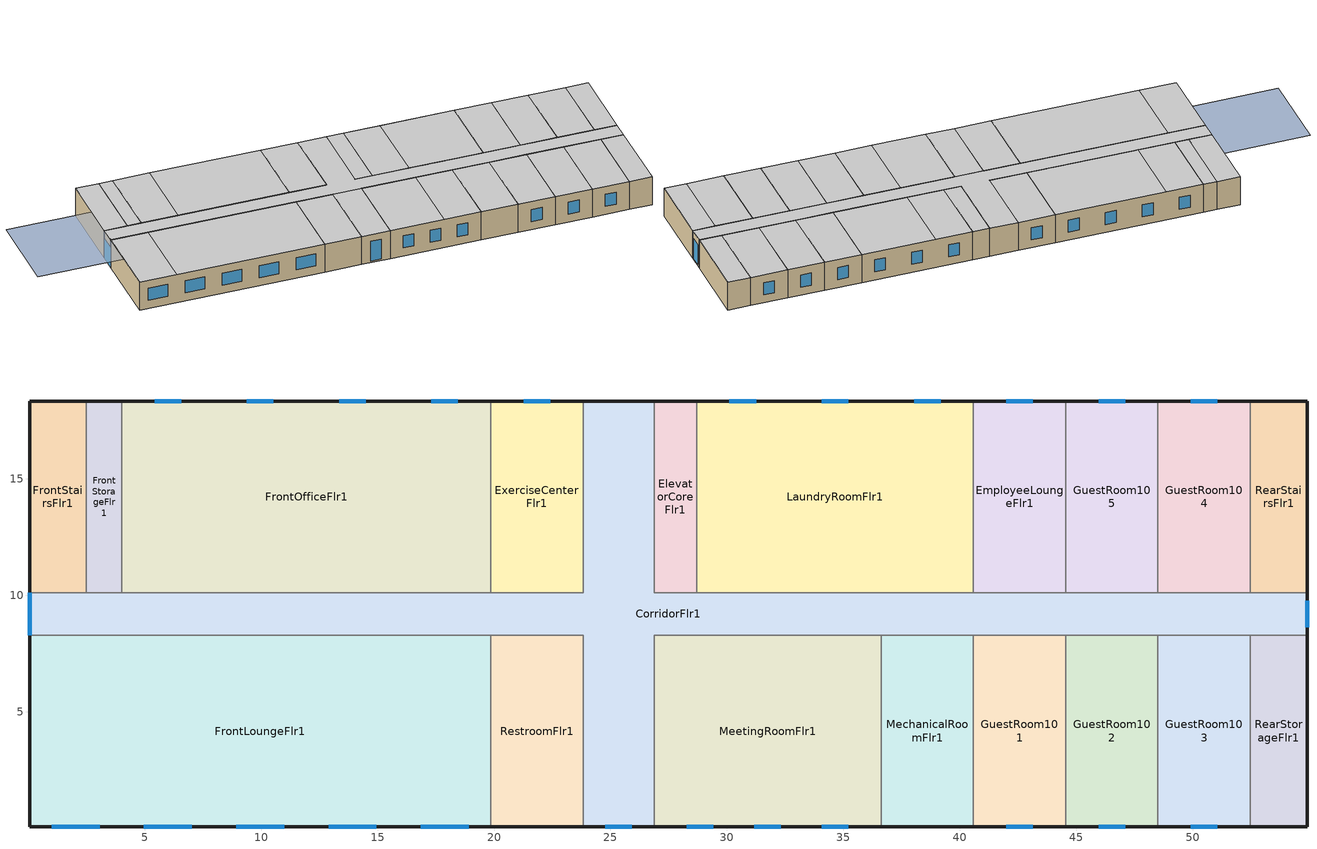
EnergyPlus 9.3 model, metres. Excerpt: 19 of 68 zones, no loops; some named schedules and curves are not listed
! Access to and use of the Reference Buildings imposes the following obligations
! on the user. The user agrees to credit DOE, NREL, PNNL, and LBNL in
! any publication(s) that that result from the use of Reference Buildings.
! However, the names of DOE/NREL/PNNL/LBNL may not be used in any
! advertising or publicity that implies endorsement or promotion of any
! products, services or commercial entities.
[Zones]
CorridorFlr1
 floor ground (ext-slab): 54.91,8.28 26.87,8.28 26.87,0.05 23.82,0.05 23.82,8.28 0.05,8.28 0.05,10.11 23.82,10.11 23.82,18.34 26.87,18.34 26.87,10.11 54.91,10.11 z0
 wall outside (Steel Frame Res Ext Wall): 26.87,18.34 23.82,18.34 / 0.05,10.11 0.05,8.28 / 23.82,0.05 26.87,0.05 / 54.91,8.28 54.91,10.11 z0:3.35
 wall to RearStairsFlr1 (int-walls): 54.91,10.11 52.47,10.11 z0:3.35
 wall to ExerciseCenterFlr1 (int-walls): 23.82,18.34 23.82,10.11 19.86,10.11 z0:3.35
 wall to FrontOfficeFlr1 (int-walls): 19.86,10.11 4.01,10.11 z0:3.35
 wall to FrontStorageFlr1 (int-walls): 4.01,10.11 2.49,10.11 z0:3.35
 wall to FrontStairsFlr1 (int-walls): 2.49,10.11 0.05,10.11 z0:3.35
 wall to FrontLoungeFlr1 (int-walls): 0.05,8.28 19.86,8.28 z0:3.35
 wall to RestroomFlr1 (int-walls): 19.86,8.28 23.82,8.28 23.82,0.05 z0:3.35
 wall to MeetingRoomFlr1 (int-walls): 26.87,0.05 26.87,8.28 36.62,8.28 z0:3.35
 wall to MechanicalRoomFlr1 (int-walls): 36.62,8.28 40.59,8.28 z0:3.35
 wall to GuestRoom101 (int-walls): 40.59,8.28 44.55,8.28 z0:3.35
 wall to GuestRoom102 (int-walls): 44.55,8.28 48.51,8.28 z0:3.35
 wall to GuestRoom103 (int-walls): 48.51,8.28 52.47,8.28 z0:3.35
 wall to RearStorageFlr1 (int-walls): 52.47,8.28 54.91,8.28 z0:3.35
 wall to GuestRoom104 (int-walls): 52.47,10.11 48.51,10.11 z0:3.35
 wall to GuestRoom105 (int-walls): 48.51,10.11 44.55,10.11 z0:3.35
 wall to EmployeeLoungeFlr1 (int-walls): 44.55,10.11 40.59,10.11 z0:3.35
 wall to LaundryRoomFlr1 (int-walls): 40.59,10.11 28.7,10.11 z0:3.35
 wall to ElevatorCoreFlr1 (int-walls): 28.7,10.11 26.87,10.11 26.87,18.34 z0:3.35
 window (Window Non-res Fixed): 0.05,10.11 0.05,8.28 z0:2.44; 24.78,0.05 25.92,0.05 / 54.91,8.62 54.91,9.76 z0.19:2.55
 ceiling to CorridorFlr2 (INT-FLOOR-UNDERSIDE): 0.05,8.28 54.91,8.28 54.91,10.11 26.87,10.11 26.87,18.34 23.82,18.34 23.82,10.11 0.05,10.11 z3.35
 ceiling to GuestRoom206_208 (INT-FLOOR-UNDERSIDE): 23.82,0.05 26.87,0.05 26.87,8.28 23.82,8.28 z3.35
ElevatorCoreFlr1
 floor ground (ext-slab): 28.7,10.11 26.87,10.11 26.87,18.34 28.7,18.34 z0
 wall outside (Steel Frame Res Ext Wall): 28.7,18.34 26.87,18.34 z0:3.35
 wall to LaundryRoomFlr1 (int-walls): 28.7,10.11 28.7,18.34 z0:3.35
 ceiling to ElevatorCoreFlr2 (INT-FLOOR-UNDERSIDE): 26.87,10.11 28.7,10.11 28.7,18.34 26.87,18.34 z3.35
EmployeeLoungeFlr1
 floor ground (ext-slab): 44.55,10.11 40.59,10.11 40.59,18.34 44.55,18.34 z0
 wall outside (Steel Frame Res Ext Wall): 44.55,18.34 40.59,18.34 z0:3.35
 wall to GuestRoom105 (int-walls): 44.55,10.11 44.55,18.34 z0:3.35
 wall to LaundryRoomFlr1 (int-walls): 40.59,18.34 40.59,10.11 z0:3.35
 window (Window Non-res Fixed): 43.14,18.34 42,18.34 z0.95:2.4
 ceiling to GuestRoom215_218 (INT-FLOOR-UNDERSIDE): 40.59,10.11 44.55,10.11 44.55,18.34 40.59,18.34 z3.35
ExerciseCenterFlr1
 floor ground (ext-slab): 23.82,10.11 19.86,10.11 19.86,18.34 23.82,18.34 z0
 wall outside (Steel Frame Res Ext Wall): 23.82,18.34 19.86,18.34 z0:3.35
 wall to FrontOfficeFlr1 (int-walls): 19.86,18.34 19.86,10.11 z0:3.35
 window (Window Non-res Fixed): 22.41,18.34 21.27,18.34 z0.95:2.4
 ceiling to GuestRoom220_223 (INT-FLOOR-UNDERSIDE): 19.86,10.11 23.82,10.11 23.82,18.34 19.86,18.34 z3.35
FrontLoungeFlr1
 floor ground (ext-slab): 19.86,0.05 0.05,0.05 0.05,8.28 19.86,8.28 z0
 wall outside (Steel Frame Res Ext Wall): 0.05,8.28 0.05,0.05 19.86,0.05 z0:3.35
 wall to RestroomFlr1 (int-walls): 19.86,0.05 19.86,8.28 z0:3.35
 window (Window Non-res Fixed): 1,0.05 3.06,0.05 / 4.96,0.05 7.02,0.05 / 8.93,0.05 10.98,0.05 / 12.89,0.05 14.94,0.05 / 16.85,0.05 18.91,0.05 z0.95:2.4
 ceiling to GuestRoom201 (INT-FLOOR-UNDERSIDE): 0.05,0.05 4.01,0.05 4.01,8.28 0.05,8.28 z3.35
 ceiling to GuestRoom202_205 (INT-FLOOR-UNDERSIDE): 4.01,0.05 19.86,0.05 19.86,8.28 4.01,8.28 z3.35
FrontOfficeFlr1
 floor ground (ext-slab): 19.86,10.11 4.01,10.11 4.01,18.34 19.86,18.34 z0
 wall outside (Steel Frame Res Ext Wall): 19.86,18.34 4.01,18.34 z0:3.35
 wall to FrontStorageFlr1 (int-walls): 4.01,18.34 4.01,10.11 z0:3.35
 window (Window Non-res Fixed): 18.45,18.34 17.31,18.34 / 14.49,18.34 13.35,18.34 / 10.52,18.34 9.38,18.34 / 6.56,18.34 5.42,18.34 z0.95:2.4
 ceiling to GuestRoom220_223 (INT-FLOOR-UNDERSIDE): 7.97,10.11 19.86,10.11 19.86,18.34 7.97,18.34 z3.35
 ceiling to GuestRoom224 (INT-FLOOR-UNDERSIDE): 4.01,10.11 7.97,10.11 7.97,18.34 4.01,18.34 z3.35
FrontStairsFlr1
 floor ground (ext-slab): 2.49,10.11 0.05,10.11 0.05,18.34 2.49,18.34 z0
 wall outside (Steel Frame Res Ext Wall): 2.49,18.34 0.05,18.34 0.05,10.11 z0:3.35
 wall to FrontStorageFlr1 (int-walls): 2.49,10.11 2.49,18.34 z0:3.35
 ceiling to FrontStairsFlr2 (INT-FLOOR-UNDERSIDE): 0.05,10.11 2.49,10.11 2.49,18.34 0.05,18.34 z3.35
FrontStorageFlr1
 floor ground (ext-slab): 4.01,10.11 2.49,10.11 2.49,18.34 4.01,18.34 z0
 wall outside (Steel Frame Res Ext Wall): 4.01,18.34 2.49,18.34 z0:3.35
 ceiling to FrontStorageFlr2 (INT-FLOOR-UNDERSIDE): 2.49,10.11 4.01,10.11 4.01,18.34 2.49,18.34 z3.35
GuestRoom101
 floor ground (ext-slab): 44.55,0.05 40.59,0.05 40.59,8.28 44.55,8.28 z0
 wall outside (Steel Frame Res Ext Wall): 40.59,0.05 44.55,0.05 z0:3.35
 wall to MechanicalRoomFlr1 (int-walls): 40.59,8.28 40.59,0.05 z0:3.35
 wall to GuestRoom102 (int-walls): 44.55,0.05 44.55,8.28 z0:3.35
 window (Window Res Fixed): 42,0.05 43.14,0.05 z0.95:2.4
 ceiling to GuestRoom209_212 (INT-FLOOR-UNDERSIDE): 40.59,0.05 44.55,0.05 44.55,8.28 40.59,8.28 z3.35
GuestRoom102
 floor ground (ext-slab): 48.51,0.05 44.55,0.05 44.55,8.28 48.51,8.28 z0
 wall outside (Steel Frame Res Ext Wall): 44.55,0.05 48.51,0.05 z0:3.35
 wall to GuestRoom103 (int-walls): 48.51,0.05 48.51,8.28 z0:3.35
 window (Window Res Fixed): 45.96,0.05 47.1,0.05 z0.95:2.4
 ceiling to GuestRoom209_212 (INT-FLOOR-UNDERSIDE): 44.55,0.05 48.51,0.05 48.51,8.28 44.55,8.28 z3.35
GuestRoom103
 floor ground (ext-slab): 52.47,0.05 48.51,0.05 48.51,8.28 52.47,8.28 z0
 wall outside (Steel Frame Res Ext Wall): 48.51,0.05 52.47,0.05 z0:3.35
 wall to RearStorageFlr1 (int-walls): 52.47,0.05 52.47,8.28 z0:3.35
 window (Window Res Fixed): 49.92,0.05 51.06,0.05 z0.95:2.4
 ceiling to GuestRoom213 (INT-FLOOR-UNDERSIDE): 48.51,0.05 52.47,0.05 52.47,8.28 48.51,8.28 z3.35
GuestRoom104
 floor ground (ext-slab): 52.47,10.11 48.51,10.11 48.51,18.34 52.47,18.34 z0
 wall outside (Steel Frame Res Ext Wall): 52.47,18.34 48.51,18.34 z0:3.35
 wall to RearStairsFlr1 (int-walls): 52.47,10.11 52.47,18.34 z0:3.35
 wall to GuestRoom105 (int-walls): 48.51,18.34 48.51,10.11 z0:3.35
 window (Window Res Fixed): 51.06,18.34 49.92,18.34 z0.95:2.4
 ceiling to GuestRoom214 (INT-FLOOR-UNDERSIDE): 48.51,10.11 52.47,10.11 52.47,18.34 48.51,18.34 z3.35
GuestRoom105
 floor ground (ext-slab): 48.51,10.11 44.55,10.11 44.55,18.34 48.51,18.34 z0
 wall outside (Steel Frame Res Ext Wall): 48.51,18.34 44.55,18.34 z0:3.35
 window (Window Res Fixed): 47.1,18.34 45.96,18.34 z0.95:2.4
 ceiling to GuestRoom215_218 (INT-FLOOR-UNDERSIDE): 44.55,10.11 48.51,10.11 48.51,18.34 44.55,18.34 z3.35
LaundryRoomFlr1
 floor ground (ext-slab): 40.59,10.11 28.7,10.11 28.7,18.34 40.59,18.34 z0
 wall outside (Steel Frame Res Ext Wall): 40.59,18.34 28.7,18.34 z0:3.35
 window (Window Non-res Fixed): 39.17,18.34 38.04,18.34 / 35.21,18.34 34.07,18.34 / 31.25,18.34 30.11,18.34 z0.95:2.4
 ceiling to GuestRoom215_218 (INT-FLOOR-UNDERSIDE): 32.66,10.11 40.59,10.11 40.59,18.34 32.66,18.34 z3.35
 ceiling to GuestRoom219 (INT-FLOOR-UNDERSIDE): 28.7,10.11 32.66,10.11 32.66,18.34 28.7,18.34 z3.35
MechanicalRoomFlr1
 floor ground (ext-slab): 40.59,0.05 36.62,0.05 36.62,8.28 40.59,8.28 z0
 wall outside (Steel Frame Res Ext Wall): 36.62,0.05 40.59,0.05 z0:3.35
 wall to MeetingRoomFlr1 (int-walls): 36.62,8.28 36.62,0.05 z0:3.35
 ceiling to GuestRoom209_212 (INT-FLOOR-UNDERSIDE): 36.62,0.05 40.59,0.05 40.59,8.28 36.62,8.28 z3.35
MeetingRoomFlr1
 floor ground (ext-slab): 36.62,0.05 26.87,0.05 26.87,8.28 36.62,8.28 z0
 wall outside (Steel Frame Res Ext Wall): 26.87,0.05 36.62,0.05 z0:3.35
 window (Window Non-res Fixed): 28.28,0.05 29.42,0.05 / 34.07,0.05 35.21,0.05 / 31.18,0.05 32.32,0.05 z0.95:2.4
 ceiling to GuestRoom206_208 (INT-FLOOR-UNDERSIDE): 26.87,0.05 32.66,0.05 32.66,8.28 26.87,8.28 z3.35
 ceiling to GuestRoom209_212 (INT-FLOOR-UNDERSIDE): 32.66,0.05 36.62,0.05 36.62,8.28 32.66,8.28 z3.35
RearStairsFlr1
 floor ground (ext-slab): 54.91,10.11 52.47,10.11 52.47,18.34 54.91,18.34 z0
 wall outside (Steel Frame Res Ext Wall): 54.91,10.11 54.91,18.34 52.47,18.34 z0:3.35
 ceiling to RearStairsFlr2 (INT-FLOOR-UNDERSIDE): 52.47,10.11 54.91,10.11 54.91,18.34 52.47,18.34 z3.35
RearStorageFlr1
 floor ground (ext-slab): 54.91,0.05 52.47,0.05 52.47,8.28 54.91,8.28 z0
 wall outside (Steel Frame Res Ext Wall): 52.47,0.05 54.91,0.05 54.91,8.28 z0:3.35
 ceiling to RearStorageFlr2 (INT-FLOOR-UNDERSIDE): 52.47,0.05 54.91,0.05 54.91,8.28 52.47,8.28 z3.35
RestroomFlr1
 floor ground (ext-slab): 23.82,0.05 19.86,0.05 19.86,8.28 23.82,8.28 z0
 wall outside (Steel Frame Res Ext Wall): 19.86,0.05 23.82,0.05 z0:3.35
 ceiling to GuestRoom206_208 (INT-FLOOR-UNDERSIDE): 19.86,0.05 23.82,0.05 23.82,8.28 19.86,8.28 z3.35
shading: 0,4.57 0,13.72 -9.14,13.72 -9.14,4.57 z3.35
[Building]
Ref Bldg Small Hotel Post1980_v1.3_5.0: North Axis {deg}=0; Terrain=City; Loads Convergence Tolerance Value {W}=0.04; Temperature Convergence Tolerance Value {deltaC}=0.2; Solar Distribution=FullInteriorAndExterior; Maximum Number of Warmup Days=25; Minimum Number of Warmup Days=6
[Site:Location]
USA TX-HOUSTON: Latitude {deg}=29.97; Longitude {deg}=-95.37; Time Zone {hr}=-6; Elevation {m}=33
[SizingPeriod:DesignDay] Day of Month=21; Humidity Condition Type=Wetbulb; Barometric Pressure {Pa}=100929; Rain Indicator=No; Snow Indicator=No; Daylight Saving Time Indicator=No; Solar Model Indicator=ASHRAEClearSky
Name | Month | Day Type | Maximum Dry-Bulb Temperature {C} | Daily Dry-Bulb Temperature Range {deltaC} | Wetbulb or DewPoint at Maximum Dry-Bulb {C} | Wind Speed {m/s} | Wind Direction {deg} | Sky Clearness
HOUSTON Ann Htg 99.6% Condns DB | 1 | WinterDesignDay | -2.4 | 0 | -2.4 | 2.7 | 0 | 0
HOUSTON Ann Clg .4% Condns WB=>MDB | 7 | SummerDesignDay | 32 | 10.6 | 26.7 | 3.7 | 170 | 1
[Site:WaterMainsTemperature]
Calculation Method=CORRELATION; Annual Average Outdoor Air Temperature {C}=19.99; Maximum Difference In Monthly Average Outdoor Air Temperatures {deltaC}=17.1
[Site:GroundTemperature:BuildingSurface]
20.541, 20.346, 20.801, 22.127, 22.752, 22.868, 22.937, 22.96, 22.981, 22.822, 21.631, 20.645
[Construction]
Steel Frame Res Ext Wall: Wood Siding, Steel Frame Res Wall Insulation, 1/2IN Gypsum
ext-slab: HW CONCRETE, CP02 CARPET PAD
int-walls: 1/2IN Gypsum, 1/2IN Gypsum
INT-FLOOR-UNDERSIDE: CP02 CARPET PAD, MAT-CC05 4 HW CONCRETE
Window Non-res Fixed: NonRes Fixed Assembly Window
Window Res Fixed: Res Fixed Assembly Window
InteriorFurnishings: Std Wood 6inch
[Material] Thermal Absorptance=0.9
Name | Roughness | Thickness {m} | Conductivity {W/m-K} | Density {kg/m3} | Specific Heat {J/kg-K} | Solar Absorptance | Visible Absorptance
Steel Frame Res Wall Insulation | MediumRough | 0.0418527 | 0.049 | 265 | 836.8 | 0.7 | 0.7
Std Wood 6inch | MediumSmooth | 0.15 | 0.12 | 540 | 1210 | 0.7 | 0.7
Wood Siding | MediumSmooth | 0.01 | 0.11 | 544.62 | 1210 | 0.78 | 0.78
1/2IN Gypsum | Smooth | 0.0127 | 0.16 | 784.9 | 830 | 0.92 | 0.92
HW CONCRETE; MAT-CC05 4 HW CONCRETE | Rough | 0.1016 | 1.311 | 2240 | 836.8 | 0.7 | 0.7
[WindowMaterial:SimpleGlazingSystem] U-Factor {W/m2-K}=6.92716; Solar Heat Gain Coefficient=0.25
NonRes Fixed Assembly Window; Res Fixed Assembly Window
[Material:NoMass]
CP02 CARPET PAD: Roughness=VeryRough; Thermal Resistance {m2-K/W}=0.2165; Thermal Absorptance=0.9; Solar Absorptance=0.7; Visible Absorptance=0.8
[Zone] Type=1; Multiplier=1; Floor Area {m2}=autocalculate; Part of Total Floor Area=Yes
CorridorFlr1; ElevatorCoreFlr1; EmployeeLoungeFlr1; ExerciseCenterFlr1; FrontLoungeFlr1; FrontOfficeFlr1; FrontStairsFlr1; FrontStorageFlr1; GuestRoom101; GuestRoom102; GuestRoom103; GuestRoom104; GuestRoom105; LaundryRoomFlr1; MechanicalRoomFlr1; MeetingRoomFlr1; RearStairsFlr1; RearStorageFlr1; RestroomFlr1
[People] Fraction Radiant=0.3; Sensible Heat Fraction=AUTOCALCULATE; Activity Level Schedule=ACTIVITY_SCH; Enable ASHRAE 55 Comfort Warnings=No; Mean Radiant Temperature Calculation Type=ZoneAveraged; Work Efficiency Schedule=WORK_EFF_SCH; Clothing Insulation Calculation Method=ClothingInsulationSchedule; Clothing Insulation Schedule=CLOTHING_SCH; Air Velocity Schedule=AIR_VELO_SCH; Thermal Comfort Model 1 Type=FANGER
Name | Zone or ZoneList | Number of People Schedule | Number of People Calculation Method | Number of People | Zone Floor Area per Person {m2/person}
EmployeeLoungeFlr1 People | EmployeeLoungeFlr1 | EmployeeLounge_Occ_Sch | People | 11
ExerciseCenterFlr1 People | ExerciseCenterFlr1 | ExerciseRoom_Occ_Sch | People | 11
FrontLoungeFlr1 People | FrontLoungeFlr1 | EmployeeLounge_Occ_Sch | Area/Person |  | 3.08
FrontOfficeFlr1 People | FrontOfficeFlr1 | Office_Occ_Sch | People | 10 | 23.41
GuestRoom101 People | GuestRoom101 | GuestRoom_Occ_Sch | Area/Person |  | 23.41
GuestRoom102 People | GuestRoom102 | GuestRoom_Occ_Sch | Area/Person |  | 23.41
GuestRoom103 People | GuestRoom103 | GuestRoom_Occ_Sch | Area/Person |  | 23.41
GuestRoom104 People | GuestRoom104 | GuestRoom_Occ_Sch | Area/Person |  | 23.41
GuestRoom105 People | GuestRoom105 | GuestRoom_Occ_Sch | Area/Person |  | 23.41
LaundryRoomFlr1 People | LaundryRoomFlr1 | LaundryRoom_Occ_Sch | People | 11
MeetingRoomFlr1 People | MeetingRoomFlr1 | MeetingRoom_Occ_Sch | Area/Person |  | 1.87
RestroomFlr1 People | RestroomFlr1 | BLDG_OCC_SCH | People | 1
[Lights] Design Level Calculation Method=Watts/Area; Return Air Fraction=0; Fraction Radiant=0.7; Fraction Visible=0.2; Fraction Replaceable=1; Return Air Fraction Calculated from Plenum Temperature=No
Name | Zone or ZoneList | Schedule | Watts per Zone Floor Area {W/m2}
CorridorFlr1_Lights | CorridorFlr1 | Corridor_Ltg_Sch | 9.25
EmployeeLoungeFlr1_Lights | EmployeeLoungeFlr1 | EmployeeLounge_Ltg_Sch | 17.75
ExerciseCenterFlr1_Lights | ExerciseCenterFlr1 | ExerciseRoom_Ltg_Sch_Base | 14.74
FrontLoungeFlr1_Lights | FrontLoungeFlr1 | EmployeeLounge_Ltg_Sch | 14.1
FrontOfficeFlr1_Lights | FrontOfficeFlr1 | Office_Ltg_Sch_Base | 21.63
FrontStairsFlr1_Lights | FrontStairsFlr1 | Corridor_Ltg_Sch | 8.82
FrontStorageFlr1_Lights | FrontStorageFlr1 | Storage_Ltg_Sch | 4.84
GuestRoom101_Lights | GuestRoom101 | GuestRoom_Ltg_Sch_Base | 18.72
GuestRoom102_Lights | GuestRoom102 | GuestRoom_Ltg_Sch_Base | 18.72
GuestRoom103_Lights | GuestRoom103 | GuestRoom_Ltg_Sch_Base | 18.72
GuestRoom104_Lights | GuestRoom104 | GuestRoom_Ltg_Sch_Base | 18.72
GuestRoom105_Lights | GuestRoom105 | GuestRoom_Ltg_Sch_Base | 18.72
LaundryRoomFlr1_Lights | LaundryRoomFlr1 | LaundryRoom_Ltg_Sch | 11.19
MechanicalRoomFlr1_Lights | MechanicalRoomFlr1 | BLDG_LIGHT_SCH | 10.33
MeetingRoomFlr1_Lights | MeetingRoomFlr1 | MeetingRoom_Ltg_Sch_Base | 22.92
RearStairsFlr1_Lights | RearStairsFlr1 | Corridor_Ltg_Sch | 8.82
RearStorageFlr1_Lights | RearStorageFlr1 | Storage_Ltg_Sch | 4.84
RestroomFlr1_Lights | RestroomFlr1 | BLDG_LIGHT_SCH | 11.84
[ElectricEquipment] Fraction Latent=0; Fraction Lost=0
Name | Zone or ZoneList | Schedule | Design Level Calculation Method | Design Level {W} | Fraction Radiant | Watts per Zone Floor Area {W/m2}
ElevatorCoreFlr1_Elevators_Equip | ElevatorCoreFlr1 | BLDG_ELEVATORS | EquipmentLevel | 32109.9 | 0.5
EmployeeLoungeFlr1_PlugMisc_Equip | EmployeeLoungeFlr1 | EmployeeLounge_Eqp_Sch | Watts/Area |  | 0.5 | 77.16
ExerciseCenterFlr1_PlugMisc_Equip | ExerciseCenterFlr1 | ExerciseRoom_Eqp_Sch | Watts/Area |  | 0.5 | 11.5
FrontLoungeFlr1_PlugMisc_Equip | FrontLoungeFlr1 | EmployeeLounge_Eqp_Sch | Watts/Area |  | 0.5 | 15.4
FrontOfficeFlr1_PlugMisc_Equip | FrontOfficeFlr1 | Office_Eqp_Sch | Watts/Area |  | 0.5 | 12.9
GuestRoom101_PlugMisc_Equip | GuestRoom101 | GuestRoom_Eqp_Sch | Watts/Area |  | 0.5 | 14.3
GuestRoom102_PlugMisc_Equip | GuestRoom102 | GuestRoom_Eqp_Sch | Watts/Area |  | 0.5 | 14.3
GuestRoom103_PlugMisc_Equip | GuestRoom103 | GuestRoom_Eqp_Sch | Watts/Area |  | 0.5 | 14.3
GuestRoom104_PlugMisc_Equip | GuestRoom104 | GuestRoom_Eqp_Sch | Watts/Area |  | 0.5 | 14.3
GuestRoom105_PlugMisc_Equip | GuestRoom105 | GuestRoom_Eqp_Sch | Watts/Area |  | 0.5 | 14.3
LaundryRoomFlr1_LaundryWashers_Equip | LaundryRoomFlr1 | LaundryRoom_Eqp_Elec_Sch | EquipmentLevel | 2140 | 0.2
MeetingRoomFlr1_PlugMisc_Equip | MeetingRoomFlr1 | MeetingRoom_Eqp_Sch | Watts/Area |  | 0.5 | 12.9
RestroomFlr1_PlugMisc_Equip | RestroomFlr1 | BLDG_EQUIP_SCH | Watts/Area |  | 0.5 | 10.76
[GasEquipment]
LaundryRoomFlr1_LaundryDryers_Equip: Zone or ZoneList=LaundryRoomFlr1; Schedule=LaundryRoom_Eqp_Gas_Sch; Design Level Calculation Method=EquipmentLevel; Design Level {W}=18025; Fraction Latent=0; Fraction Radiant=0.2; Fraction Lost=0.5
[Exterior:Lights]
Exterior Facade Lighting: Schedule=ALWAYS_ON; Design Level {W}=16715; Control Option=AstronomicalClock
[ZoneInfiltration:DesignFlowRate] Design Flow Rate Calculation Method=Flow/ExteriorArea; Flow per Exterior Surface Area {m3/s-m2}=0.001133; Constant Term Coefficient=1; Temperature Term Coefficient=0; Velocity Term Coefficient=0; Velocity Squared Term Coefficient=0
Name | Zone or ZoneList | Schedule
CorridorFlr1_Infiltration | CorridorFlr1 | INFIL_HALF_ON_SCH
ElevatorCoreFlr1_Infiltration | ElevatorCoreFlr1 | INFIL_HALF_ON_SCH
EmployeeLoungeFlr1_Infiltration | EmployeeLoungeFlr1 | INFIL_HALF_ON_SCH
ExerciseCenterFlr1_Infiltration | ExerciseCenterFlr1 | INFIL_HALF_ON_SCH
FrontLoungeFlr1_Infiltration | FrontLoungeFlr1 | INFIL_HALF_ON_SCH
FrontOfficeFlr1_Infiltration | FrontOfficeFlr1 | INFIL_HALF_ON_SCH
FrontStairsFlr1_Infiltration | FrontStairsFlr1 | INFIL_SCH
FrontStorageFlr1_Infiltration | FrontStorageFlr1 | INFIL_HALF_ON_SCH
GuestRoom101_Infiltration | GuestRoom101 | INFIL_HALF_ON_SCH
GuestRoom102_Infiltration | GuestRoom102 | INFIL_HALF_ON_SCH
GuestRoom103_Infiltration | GuestRoom103 | INFIL_HALF_ON_SCH
GuestRoom104_Infiltration | GuestRoom104 | INFIL_HALF_ON_SCH
GuestRoom105_Infiltration | GuestRoom105 | INFIL_HALF_ON_SCH
LaundryRoomFlr1_Infiltration | LaundryRoomFlr1 | INFIL_HALF_ON_SCH
MechanicalRoomFlr1_Infiltration | MechanicalRoomFlr1 | INFIL_HALF_ON_SCH
MeetingRoomFlr1_Infiltration | MeetingRoomFlr1 | INFIL_HALF_ON_SCH
RearStairsFlr1_Infiltration | RearStairsFlr1 | INFIL_SCH
RearStorageFlr1_Infiltration | RearStorageFlr1 | INFIL_HALF_ON_SCH
RestroomFlr1_Infiltration | RestroomFlr1 | INFIL_HALF_ON_SCH
[InternalMass] Construction=InteriorFurnishings
Name | Zone or ZoneList | Surface Area {m2}
CorridorFlr1 Internal Mass | CorridorFlr1 | 301.0117
ElevatorCoreFlr1 Internal Mass | ElevatorCoreFlr1 | 30.1006
EmployeeLoungeFlr1 Internal Mass | EmployeeLoungeFlr1 | 65.2179
ExerciseCenterFlr1 Internal Mass | ExerciseCenterFlr1 | 65.2179
FrontLoungeFlr1 Internal Mass | FrontLoungeFlr1 | 326.1134
FrontOfficeFlr1 Internal Mass | FrontOfficeFlr1 | 260.8717
FrontStairsFlr1 Internal Mass | FrontStairsFlr1 | 40.1341
FrontStorageFlr1 Internal Mass | FrontStorageFlr1 | 25.0838
GuestRoom101 Internal Mass | GuestRoom101 | 65.2227
GuestRoom102 Internal Mass | GuestRoom102 | 65.2227
GuestRoom103 Internal Mass | GuestRoom103 | 65.2227
GuestRoom104 Internal Mass | GuestRoom104 | 65.2179
GuestRoom105 Internal Mass | GuestRoom105 | 65.2179
LaundryRoomFlr1 Internal Mass | LaundryRoomFlr1 | 195.6538
MechanicalRoomFlr1 Internal Mass | MechanicalRoomFlr1 | 65.2227
MeetingRoomFlr1 Internal Mass | MeetingRoomFlr1 | 160.5482
RearStairsFlr1 Internal Mass | RearStairsFlr1 | 40.144
RearStorageFlr1 Internal Mass | RearStorageFlr1 | 40.1469
RestroomFlr1 Internal Mass | RestroomFlr1 | 65.2227
[Fan:OnOff] Availability Schedule=ALWAYS_ON; Fan Total Efficiency=0.52; Pressure Rise {Pa}=331; Maximum Flow Rate {m3/s}=AUTOSIZE; Motor Efficiency=0.8; Motor In Airstream Fraction=1
GuestRoom101 PTACFan; GuestRoom102 PTACFan; GuestRoom103 PTACFan; GuestRoom104 PTACFan; GuestRoom105 PTACFan; GuestRoom201 PTACFan; GuestRoom202_205 PTACFan; GuestRoom206_208 PTACFan; GuestRoom209_212 PTACFan; GuestRoom213 PTACFan; GuestRoom214 PTACFan; GuestRoom215_218 PTACFan; GuestRoom219 PTACFan; GuestRoom220_223 PTACFan; GuestRoom224 PTACFan; GuestRoom301 PTACFan; GuestRoom302_305 PTACFan; GuestRoom306_308 PTACFan; GuestRoom309_312 PTACFan; GuestRoom313 PTACFan; GuestRoom314 PTACFan; GuestRoom315_318 PTACFan; GuestRoom319 PTACFan; GuestRoom320_323 PTACFan; GuestRoom324 PTACFan; GuestRoom401 PTACFan; GuestRoom402_405 PTACFan; GuestRoom406_408 PTACFan; GuestRoom409_412 PTACFan; GuestRoom413 PTACFan; GuestRoom414 PTACFan; GuestRoom415_418 PTACFan; GuestRoom419 PTACFan; GuestRoom420_423 PTACFan; GuestRoom424 PTACFan
[Fan:ConstantVolume] Availability Schedule=ALWAYS_ON; Fan Total Efficiency=0.53625; Pressure Rise {Pa}=49.8; Maximum Flow Rate {m3/s}=AUTOSIZE; Motor Efficiency=0.825; Motor In Airstream Fraction=1
FrontStairsFlr1 Unit HeaterFan; FrontStairsFlr2 Unit HeaterFan; FrontStairsFlr3 Unit HeaterFan; FrontStairsFlr4 Unit HeaterFan; FrontStorageFlr1 Unit HeaterFan; FrontStorageFlr2 Unit HeaterFan; FrontStorageFlr3 Unit HeaterFan; FrontStorageFlr4 Unit HeaterFan; RearStairsFlr1 Unit HeaterFan; RearStairsFlr2 Unit HeaterFan; RearStairsFlr3 Unit HeaterFan; RearStairsFlr4 Unit HeaterFan; RearStorageFlr1 Unit HeaterFan; RearStorageFlr2 Unit HeaterFan; RearStorageFlr3 Unit HeaterFan; RearStorageFlr4 Unit HeaterFan
[Coil:Cooling:DX:SingleSpeed] Availability Schedule=ALWAYS_ON; Gross Rated Total Cooling Capacity {W}=AUTOSIZE; Gross Rated Sensible Heat Ratio=AUTOSIZE; Rated Air Flow Rate {m3/s}=AUTOSIZE; Total Cooling Capacity Function of Temperature Curve=PTACHPACCoolCapFT; Total Cooling Capacity Function of Flow Fraction Curve=PTACHPACCoolCapFFF; Energy Input Ratio Function of Temperature Curve=PTACHPACEIRFT; Energy Input Ratio Function of Flow Fraction Curve=PTACHPACEIRFFF; Part Load Fraction Correlation Curve=PTACHPACPLFFPLR
Name | Gross Rated Cooling COP {W/W}
GuestRoom101 PTAC DXCoil | 3.03709
GuestRoom102 PTAC DXCoil | 3.0274
GuestRoom103 PTAC DXCoil | 3.0042
GuestRoom104 PTAC DXCoil | 3.04049
GuestRoom105 PTAC DXCoil | 3.04505
GuestRoom201 PTAC DXCoil | 2.80481
GuestRoom202_205 PTAC DXCoil; GuestRoom206_208 PTAC DXCoil; GuestRoom209_212 PTAC DXCoil; GuestRoom215_218 PTAC DXCoil; GuestRoom220_223 PTAC DXCoil; GuestRoom302_305 PTAC DXCoil; GuestRoom306_308 PTAC DXCoil; GuestRoom309_312 PTAC DXCoil; GuestRoom315_318 PTAC DXCoil; GuestRoom320_323 PTAC DXCoil; GuestRoom402_405 PTAC DXCoil; GuestRoom406_408 PTAC DXCoil; GuestRoom409_412 PTAC DXCoil; GuestRoom415_418 PTAC DXCoil; GuestRoom420_423 PTAC DXCoil | 2.66685
GuestRoom213 PTAC DXCoil | 2.97104
GuestRoom214 PTAC DXCoil | 2.99842
GuestRoom219 PTAC DXCoil | 2.95351
GuestRoom224 PTAC DXCoil | 3.00678
GuestRoom301 PTAC DXCoil | 2.80741
GuestRoom313 PTAC DXCoil | 2.97189
GuestRoom314 PTAC DXCoil | 2.99254
GuestRoom319 PTAC DXCoil | 3.0164
GuestRoom324 PTAC DXCoil | 3.00375
GuestRoom401 PTAC DXCoil | 2.78015
GuestRoom413 PTAC DXCoil | 2.95626
GuestRoom414 PTAC DXCoil | 2.95227
GuestRoom419 PTAC DXCoil | 2.98682
GuestRoom424 PTAC DXCoil | 2.96584
[Coil:Heating:Electric] Availability Schedule=ALWAYS_ON; Efficiency=1; Nominal Capacity {W}=AUTOSIZE
FrontStairsFlr1 Unit Heater coil; FrontStairsFlr2 Unit Heater coil; FrontStairsFlr3 Unit Heater coil; FrontStairsFlr4 Unit Heater coil; FrontStorageFlr1 Unit Heater coil; FrontStorageFlr2 Unit Heater coil; FrontStorageFlr3 Unit Heater coil; FrontStorageFlr4 Unit Heater coil; GuestRoom101 PTAC heat coil; GuestRoom102 PTAC heat coil; GuestRoom103 PTAC heat coil; GuestRoom104 PTAC heat coil; GuestRoom105 PTAC heat coil; GuestRoom201 PTAC heat coil; GuestRoom202_205 PTAC heat coil; GuestRoom206_208 PTAC heat coil; GuestRoom209_212 PTAC heat coil; GuestRoom213 PTAC heat coil; GuestRoom214 PTAC heat coil; GuestRoom215_218 PTAC heat coil; GuestRoom219 PTAC heat coil; GuestRoom220_223 PTAC heat coil; GuestRoom224 PTAC heat coil; GuestRoom301 PTAC heat coil; GuestRoom302_305 PTAC heat coil; GuestRoom306_308 PTAC heat coil; GuestRoom309_312 PTAC heat coil; GuestRoom313 PTAC heat coil; GuestRoom314 PTAC heat coil; GuestRoom315_318 PTAC heat coil; GuestRoom319 PTAC heat coil; GuestRoom320_323 PTAC heat coil; GuestRoom324 PTAC heat coil; GuestRoom401 PTAC heat coil; GuestRoom402_405 PTAC heat coil; GuestRoom406_408 PTAC heat coil; GuestRoom409_412 PTAC heat coil; GuestRoom413 PTAC heat coil; GuestRoom414 PTAC heat coil; GuestRoom415_418 PTAC heat coil; GuestRoom419 PTAC heat coil; GuestRoom420_423 PTAC heat coil; GuestRoom424 PTAC heat coil; RearStairsFlr1 Unit Heater coil; RearStairsFlr2 Unit Heater coil; RearStairsFlr3 Unit Heater coil; RearStairsFlr4 Unit Heater coil; RearStorageFlr1 Unit Heater coil; RearStorageFlr2 Unit Heater coil; RearStorageFlr3 Unit Heater coil; RearStorageFlr4 Unit Heater coil
[ZoneHVAC:UnitHeater] Availability Schedule=ALWAYS_ON; Maximum Supply Air Flow Rate {m3/s}=AUTOSIZE; Supply Air Fan Operation During No Heating=No; Maximum Hot Water or Steam Flow Rate {m3/s}=AUTOSIZE; Minimum Hot Water or Steam Flow Rate {m3/s}=0; Heating Convergence Tolerance=0.001
Name | Supply Air Fan | Heating Coil
FrontStairsFlr1 Unit Heater | FrontStairsFlr1 Unit HeaterFan | FrontStairsFlr1 Unit Heater coil
FrontStairsFlr2 Unit Heater | FrontStairsFlr2 Unit HeaterFan | FrontStairsFlr2 Unit Heater coil
FrontStairsFlr3 Unit Heater | FrontStairsFlr3 Unit HeaterFan | FrontStairsFlr3 Unit Heater coil
FrontStairsFlr4 Unit Heater | FrontStairsFlr4 Unit HeaterFan | FrontStairsFlr4 Unit Heater coil
FrontStorageFlr1 Unit Heater | FrontStorageFlr1 Unit HeaterFan | FrontStorageFlr1 Unit Heater coil
FrontStorageFlr2 Unit Heater | FrontStorageFlr2 Unit HeaterFan | FrontStorageFlr2 Unit Heater coil
FrontStorageFlr3 Unit Heater | FrontStorageFlr3 Unit HeaterFan | FrontStorageFlr3 Unit Heater coil
FrontStorageFlr4 Unit Heater | FrontStorageFlr4 Unit HeaterFan | FrontStorageFlr4 Unit Heater coil
RearStairsFlr1 Unit Heater | RearStairsFlr1 Unit HeaterFan | RearStairsFlr1 Unit Heater coil
RearStairsFlr2 Unit Heater | RearStairsFlr2 Unit HeaterFan | RearStairsFlr2 Unit Heater coil
RearStairsFlr3 Unit Heater | RearStairsFlr3 Unit HeaterFan | RearStairsFlr3 Unit Heater coil
RearStairsFlr4 Unit Heater | RearStairsFlr4 Unit HeaterFan | RearStairsFlr4 Unit Heater coil
RearStorageFlr1 Unit Heater | RearStorageFlr1 Unit HeaterFan | RearStorageFlr1 Unit Heater coil
RearStorageFlr2 Unit Heater | RearStorageFlr2 Unit HeaterFan | RearStorageFlr2 Unit Heater coil
RearStorageFlr3 Unit Heater | RearStorageFlr3 Unit HeaterFan | RearStorageFlr3 Unit Heater coil
RearStorageFlr4 Unit Heater | RearStorageFlr4 Unit HeaterFan | RearStorageFlr4 Unit Heater coil
[ZoneHVAC:PackagedTerminalAirConditioner] Availability Schedule=ALWAYS_ON; Cooling Supply Air Flow Rate {m3/s}=AUTOSIZE; Heating Supply Air Flow Rate {m3/s}=AUTOSIZE; No Load Supply Air Flow Rate {m3/s}=AUTOSIZE; Cooling Outdoor Air Flow Rate {m3/s}=AUTOSIZE; Heating Outdoor Air Flow Rate {m3/s}=AUTOSIZE; No Load Outdoor Air Flow Rate {m3/s}=AUTOSIZE; Fan Placement=DrawThrough; Supply Air Fan Operating Mode Schedule=ALWAYS_OFF
Name | Supply Air Fan | Heating Coil | Cooling Coil
GuestRoom101 PTAC | GuestRoom101 PTACFan | GuestRoom101 PTAC heat coil | GuestRoom101 PTAC DXCoil
GuestRoom102 PTAC | GuestRoom102 PTACFan | GuestRoom102 PTAC heat coil | GuestRoom102 PTAC DXCoil
GuestRoom103 PTAC | GuestRoom103 PTACFan | GuestRoom103 PTAC heat coil | GuestRoom103 PTAC DXCoil
GuestRoom104 PTAC | GuestRoom104 PTACFan | GuestRoom104 PTAC heat coil | GuestRoom104 PTAC DXCoil
GuestRoom105 PTAC | GuestRoom105 PTACFan | GuestRoom105 PTAC heat coil | GuestRoom105 PTAC DXCoil
GuestRoom201 PTAC | GuestRoom201 PTACFan | GuestRoom201 PTAC heat coil | GuestRoom201 PTAC DXCoil
GuestRoom202_205 PTAC | GuestRoom202_205 PTACFan | GuestRoom202_205 PTAC heat coil | GuestRoom202_205 PTAC DXCoil
GuestRoom206_208 PTAC | GuestRoom206_208 PTACFan | GuestRoom206_208 PTAC heat coil | GuestRoom206_208 PTAC DXCoil
GuestRoom209_212 PTAC | GuestRoom209_212 PTACFan | GuestRoom209_212 PTAC heat coil | GuestRoom209_212 PTAC DXCoil
GuestRoom213 PTAC | GuestRoom213 PTACFan | GuestRoom213 PTAC heat coil | GuestRoom213 PTAC DXCoil
GuestRoom214 PTAC | GuestRoom214 PTACFan | GuestRoom214 PTAC heat coil | GuestRoom214 PTAC DXCoil
GuestRoom215_218 PTAC | GuestRoom215_218 PTACFan | GuestRoom215_218 PTAC heat coil | GuestRoom215_218 PTAC DXCoil
GuestRoom219 PTAC | GuestRoom219 PTACFan | GuestRoom219 PTAC heat coil | GuestRoom219 PTAC DXCoil
GuestRoom220_223 PTAC | GuestRoom220_223 PTACFan | GuestRoom220_223 PTAC heat coil | GuestRoom220_223 PTAC DXCoil
GuestRoom224 PTAC | GuestRoom224 PTACFan | GuestRoom224 PTAC heat coil | GuestRoom224 PTAC DXCoil
GuestRoom301 PTAC | GuestRoom301 PTACFan | GuestRoom301 PTAC heat coil | GuestRoom301 PTAC DXCoil
GuestRoom302_305 PTAC | GuestRoom302_305 PTACFan | GuestRoom302_305 PTAC heat coil | GuestRoom302_305 PTAC DXCoil
GuestRoom306_308 PTAC | GuestRoom306_308 PTACFan | GuestRoom306_308 PTAC heat coil | GuestRoom306_308 PTAC DXCoil
GuestRoom309_312 PTAC | GuestRoom309_312 PTACFan | GuestRoom309_312 PTAC heat coil | GuestRoom309_312 PTAC DXCoil
GuestRoom313 PTAC | GuestRoom313 PTACFan | GuestRoom313 PTAC heat coil | GuestRoom313 PTAC DXCoil
GuestRoom314 PTAC | GuestRoom314 PTACFan | GuestRoom314 PTAC heat coil | GuestRoom314 PTAC DXCoil
GuestRoom315_318 PTAC | GuestRoom315_318 PTACFan | GuestRoom315_318 PTAC heat coil | GuestRoom315_318 PTAC DXCoil
[Zone equipment]
FrontStairsFlr1: FrontStairsFlr1 Unit Heater
FrontStorageFlr1: FrontStorageFlr1 Unit Heater
GuestRoom101: GuestRoom101 PTAC
GuestRoom102: GuestRoom102 PTAC
GuestRoom103: GuestRoom103 PTAC
GuestRoom104: GuestRoom104 PTAC
GuestRoom105: GuestRoom105 PTAC
RearStairsFlr1: RearStairsFlr1 Unit Heater
RearStorageFlr1: RearStorageFlr1 Unit Heater
[Sizing:Zone] Zone Cooling Design Supply Air Temperature Input Method=SupplyAirTemperature; Zone Cooling Design Supply Air Temperature {C}=14; Zone Heating Design Supply Air Temperature Input Method=SupplyAirTemperature; Zone Heating Design Supply Air Temperature {C}=40; Zone Cooling Design Supply Air Humidity Ratio {kgWater/kgDryAir}=0.0085; Zone Heating Design Supply Air Humidity Ratio {kgWater/kgDryAir}=0.008; Cooling Design Air Flow Method=DesignDay; Heating Design Air Flow Method=DesignDay; Account for Dedicated Outdoor Air System=No; Dedicated Outdoor Air System Control Strategy=NeutralSupplyAir; Dedicated Outdoor Air Low Setpoint Temperature for Design {C}=autosize; Dedicated Outdoor Air High Setpoint Temperature for Design {C}=autosize
Name | Design Specification Outdoor Air Object
FrontStairsFlr1 | SZ DSOA FrontStairsFlr1
FrontStorageFlr1 | SZ DSOA FrontStorageFlr1
GuestRoom101 | SZ DSOA GuestRoom101
GuestRoom102 | SZ DSOA GuestRoom102
GuestRoom103 | SZ DSOA GuestRoom103
GuestRoom104 | SZ DSOA GuestRoom104
GuestRoom105 | SZ DSOA GuestRoom105
RearStairsFlr1 | SZ DSOA RearStairsFlr1
RearStorageFlr1 | SZ DSOA RearStorageFlr1
[DesignSpecification:OutdoorAir] Outdoor Air Method=Flow/Zone
Name | Outdoor Air Flow per Zone {m3/s}
SZ DSOA FrontStairsFlr1; SZ DSOA FrontStorageFlr1; SZ DSOA RearStairsFlr1; SZ DSOA RearStorageFlr1
SZ DSOA GuestRoom101; SZ DSOA GuestRoom102; SZ DSOA GuestRoom103; SZ DSOA GuestRoom104; SZ DSOA GuestRoom105 | 0.01416
[ZoneControl:Thermostat] Control Type Schedule=Dual Zone Control Type Sched
Name | Zone or ZoneList | Control 1
FrontStairsFlr1 Thermostat | FrontStairsFlr1 | FrontStairsFlr1 DualSPSched
FrontStorageFlr1 Thermostat | FrontStorageFlr1 | FrontStorageFlr1 DualSPSched
GuestRoom101 Thermostat | GuestRoom101 | GuestRoom101 DualSPSched
GuestRoom102 Thermostat | GuestRoom102 | GuestRoom102 DualSPSched
GuestRoom103 Thermostat | GuestRoom103 | GuestRoom103 DualSPSched
GuestRoom104 Thermostat | GuestRoom104 | GuestRoom104 DualSPSched
GuestRoom105 Thermostat | GuestRoom105 | GuestRoom105 DualSPSched
RearStairsFlr1 Thermostat | RearStairsFlr1 | RearStairsFlr1 DualSPSched
RearStorageFlr1 Thermostat | RearStorageFlr1 | RearStorageFlr1 DualSPSched
[ThermostatSetpoint:DualSetpoint]
Name | Heating Setpoint Temperature Schedule | Cooling Setpoint Temperature Schedule
FrontStairsFlr1 DualSPSched; FrontStorageFlr1 DualSPSched; RearStairsFlr1 DualSPSched; RearStorageFlr1 DualSPSched | UnitHeater_HtgSP_Sch | UnitHeater_ClgSP_Sch
GuestRoom101 DualSPSched; GuestRoom102 DualSPSched; GuestRoom103 DualSPSched; GuestRoom104 DualSPSched; GuestRoom105 DualSPSched | HTGSETP_SCH | CLGSETP_SCH
[EnergyManagementSystem:Sensor]
FRONTSTAIRSFLR1_T: FRONTSTAIRSFLR1; Zone Mean Air Temperature
FRONTSTAIRSFLR1_H: FRONTSTAIRSFLR1; Zone Air System Sensible Heating Energy
FRONTSTAIRSFLR1_C: FRONTSTAIRSFLR1; Zone Air System Sensible Cooling Energy
FRONTSTORAGEFLR1_T: FRONTSTORAGEFLR1; Zone Mean Air Temperature
FRONTSTORAGEFLR1_H: FRONTSTORAGEFLR1; Zone Air System Sensible Heating Energy
FRONTSTORAGEFLR1_C: FRONTSTORAGEFLR1; Zone Air System Sensible Cooling Energy
GUESTROOM101_O: GUESTROOM101; Zone People Occupant Count
GUESTROOM101_T: GUESTROOM101; Zone Mean Air Temperature
GUESTROOM101_H: GUESTROOM101; Zone Air System Sensible Heating Energy
GUESTROOM101_C: GUESTROOM101; Zone Air System Sensible Cooling Energy
GUESTROOM102_O: GUESTROOM102; Zone People Occupant Count
GUESTROOM102_T: GUESTROOM102; Zone Mean Air Temperature
GUESTROOM102_H: GUESTROOM102; Zone Air System Sensible Heating Energy
GUESTROOM102_C: GUESTROOM102; Zone Air System Sensible Cooling Energy
GUESTROOM103_O: GUESTROOM103; Zone People Occupant Count
GUESTROOM103_T: GUESTROOM103; Zone Mean Air Temperature
GUESTROOM103_H: GUESTROOM103; Zone Air System Sensible Heating Energy
GUESTROOM103_C: GUESTROOM103; Zone Air System Sensible Cooling Energy
GUESTROOM104_O: GUESTROOM104; Zone People Occupant Count
GUESTROOM104_T: GUESTROOM104; Zone Mean Air Temperature
GUESTROOM104_H: GUESTROOM104; Zone Air System Sensible Heating Energy
GUESTROOM104_C: GUESTROOM104; Zone Air System Sensible Cooling Energy
GUESTROOM105_O: GUESTROOM105; Zone People Occupant Count
GUESTROOM105_T: GUESTROOM105; Zone Mean Air Temperature
GUESTROOM105_H: GUESTROOM105; Zone Air System Sensible Heating Energy
GUESTROOM105_C: GUESTROOM105; Zone Air System Sensible Cooling Energy
REARSTAIRSFLR1_T: REARSTAIRSFLR1; Zone Mean Air Temperature
REARSTAIRSFLR1_H: REARSTAIRSFLR1; Zone Air System Sensible Heating Energy
REARSTAIRSFLR1_C: REARSTAIRSFLR1; Zone Air System Sensible Cooling Energy
REARSTORAGEFLR1_T: REARSTORAGEFLR1; Zone Mean Air Temperature
REARSTORAGEFLR1_H: REARSTORAGEFLR1; Zone Air System Sensible Heating Energy
REARSTORAGEFLR1_C: REARSTORAGEFLR1; Zone Air System Sensible Cooling Energy
[Schedule:Compact]
ALWAYS_ON; Corridor_Ltg_Sch; INFIL_SCH: Through: 12/31, For: AllDays, Until: 24:00, 1
ACTIVITY_SCH: Through: 12/31, For: AllDays, Until: 24:00, 120
AIR_VELO_SCH: Through: 12/31, For: AllDays, Until: 24:00, 0.2
BLDG_ELEVATORS: Through: 12/31, For: AllDays, Until: 04:00, 0.05, Until: 05:00, 0.1, Until: 06:00, 0.2, Until: 07:00, 0.4, Until: 09:00, 0.5, Until: 10:00, 0.35, Until: 16:00, 0.15, Until: 17:00, 0.35, Until: 19:00, 0.5, Until: 21:00, 0.4, Until: 22:00, 0.3, Until: 23:00, 0.2, Until: 24:00, 0.1
BLDG_EQUIP_SCH: Through: 12/31, For: Weekdays, Until: 01:00, 0.3, Until: 02:00, 0.25, Until: 05:00, 0.2, Until: 06:00, 0.3, Until: 07:00, 0.5, Until: 08:00, 0.6, Until: 10:00, 0.5, Until: 18:00, 0.35, Until: 19:00, 0.7, Until: 20:00, 0.9, Until: 21:00, 0.95, Until: 22:00, 0.9, Until: 23:00, 0.7, Until: 24:00, 0.4, For: Saturday, Until: 02:00, 0.3, Until: 06:00, 0.2, Until: 08:00, 0.4, Until: 10:00, 0.5, Until: 11:00, 0.4, Until: 18:00, 0.35, Until: 19:00, 0.7, Until: 22:00, 0.8, Until: 23:00, 0.7, Until: 24:00, 0.4, For: SummerDesignDay, Until: 24:00, 1, For: WinterDesignDay, Until: 24:00, 0, For: Sunday Holidays AllOtherDays, Until: 02:00, 0.4, Until: 06:00, 0.3, Until: 07:00, 0.4, Until: 09:00, 0.5, Until: 13:00, 0.4, Until: 18:00, 0.3, Until: 19:00, 0.6, Until: 20:00, 0.8, Until: 21:00, 0.9, Until: 22:00, 0.7, Until: 23:00, 0.6, Until: 24:00, 0.4
BLDG_LIGHT_SCH: Through: 12/31, For: Weekdays, Until: 01:00, 0.2, Until: 02:00, 0.15, Until: 05:00, 0.1, Until: 06:00, 0.2, Until: 07:00, 0.4, Until: 08:00, 0.5, Until: 10:00, 0.4, Until: 18:00, 0.25, Until: 19:00, 0.6, Until: 20:00, 0.8, Until: 21:00, 0.9, Until: 22:00, 0.8, Until: 23:00, 0.6, Until: 24:00, 0.3, For: Saturday, Until: 02:00, 0.2, Until: 06:00, 0.1, Until: 08:00, 0.3, Until: 10:00, 0.4, Until: 11:00, 0.3, Until: 18:00, 0.25, Until: 19:00, 0.6, Until: 22:00, 0.7, Until: 23:00, 0.6, Until: 24:00, 0.3, For: SummerDesignDay, Until: 24:00, 1, For: WinterDesignDay, Until: 24:00, 0, For: Sunday Holidays AllOtherDays, Until: 02:00, 0.3, Until: 06:00, 0.2, Until: 07:00, 0.3, Until: 09:00, 0.4, Until: 13:00, 0.3, Until: 18:00, 0.2, Until: 19:00, 0.5, Until: 20:00, 0.7, Until: 21:00, 0.8, Until: 22:00, 0.6, Until: 23:00, 0.5, Until: 24:00, 0.3
BLDG_OCC_SCH: Through: 12/31, For: Weekdays, Until: 06:00, 0.9, Until: 07:00, 0.7, Until: 09:00, 0.4, Until: 15:00, 0.2, Until: 16:00, 0.3, Until: 19:00, 0.5, Until: 21:00, 0.7, Until: 22:00, 0.8, Until: 24:00, 0.9, For: SummerDesignDay, Until: 24:00, 1, For: Saturday, Until: 06:00, 0.9, Until: 07:00, 0.7, Until: 09:00, 0.5, Until: 17:00, 0.3, Until: 18:00, 0.5, Until: 21:00, 0.6, Until: 24:00, 0.7, For: WinterDesignDay, Until: 24:00, 0, For: Sunday Holidays AllOtherDays, Until: 08:00, 0.7, Until: 11:00, 0.5, Until: 13:00, 0.3, Until: 16:00, 0.2, Until: 17:00, 0.3, Until: 19:00, 0.4, Until: 21:00, 0.6, Until: 24:00, 0.8
CLOTHING_SCH: Through: 04/30, For: AllDays, Until: 24:00, 1, Through: 09/30, For: AllDays, Until: 24:00, 0.5, Through: 12/31, For: AllDays, Until: 24:00, 1
EmployeeLounge_Eqp_Sch: Through: 12/31, For: Weekdays, Until: 05:00, 0.11, Until: 07:00, 0.19, Until: 08:00, 0.25, Until: 10:00, 1, Until: 12:00, 0.86, Until: 13:00, 1, Until: 18:00, 0.86, Until: 19:00, 0.25, Until: 20:00, 0.19, Until: 24:00, 0.11, For: Saturday Sunday Holidays, Until: 05:00, 0.11, Until: 07:00, 0.19, Until: 08:00, 0.25, Until: 10:00, 1, Until: 12:00, 0.86, Until: 13:00, 1, Until: 18:00, 0.86, Until: 19:00, 0.25, Until: 20:00, 0.19, Until: 24:00, 0.11, For: WinterDesignDay, Until: 24:00, 0, For: SummerDesignDay CustomDay1 CustomDay2, Until: 24:00, 1
EmployeeLounge_Ltg_Sch: Through: 12/31, For: Weekdays, Until: 05:00, 0.05, Until: 06:00, 0.15, Until: 07:00, 0.4, Until: 08:00, 0.5, Until: 18:00, 1, Until: 19:00, 0.5, Until: 20:00, 0.4, Until: 22:00, 0.15, Until: 24:00, 0.05, For: Saturday Sunday Holidays, Until: 05:00, 0.05, Until: 06:00, 0.15, Until: 07:00, 0.3, Until: 08:00, 0.4, Until: 18:00, 0.6, Until: 19:00, 0.4, Until: 20:00, 0.3, Until: 22:00, 0.15, Until: 24:00, 0.05, For: WinterDesignDay, Until: 24:00, 0, For: SummerDesignDay CustomDay1 CustomDay2, Until: 24:00, 1
EmployeeLounge_Occ_Sch: Through: 12/31, For: Weekdays, Until: 05:00, 0, Until: 07:00, 0.1, Until: 12:00, 0.2, Until: 13:00, 0.7, Until: 18:00, 0.2, Until: 20:00, 0.1, Until: 24:00, 0, For: Saturday Sunday Holidays, Until: 05:00, 0, Until: 08:00, 0.05, Until: 12:00, 0.1, Until: 13:00, 0.2, Until: 18:00, 0.1, Until: 20:00, 0.05, Until: 24:00, 0, For: WinterDesignDay, Until: 24:00, 0, For: SummerDesignDay CustomDay1 CustomDay2, Until: 24:00, 1
ExerciseRoom_Eqp_Sch: Through: 12/31, For: AllDays, Until: 06:00, 0, Until: 07:00, 0.5, Until: 9:00, 1, Until: 12:00, 0.5, Until: 13:00, 0, Until: 16:00, 0.5, Until: 17:00, 1, Until: 19:00, 0.5, Until: 21:00, 1, Until: 23:00, 0.5, Until: 24:00, 0
ExerciseRoom_Ltg_Sch_Base: Through: 12/31, For: AllDays, Until: 06:00, 0, Until: 07:00, 0.5, Until: 22:00, 1, Until: 23:00, 0.5, Until: 24:00, 0
ExerciseRoom_Occ_Sch: Through: 12/31, For: AllDays, Until: 06:00, 0, Until: 07:00, 0.5, Until: 11:00, 1, Until: 12:00, 0.5, Until: 13:00, 0, Until: 22:00, 1, Until: 23:00, 0.5, Until: 24:00, 0
GuestRoom_Eqp_Sch: Through: 12/31, For: Weekdays, Until: 06:00, 0.2, Until: 07:00, 0.62, Until: 08:00, 0.9, Until: 10:00, 0.43, Until: 17:00, 0.26, Until: 19:00, 0.51, Until: 20:00, 0.49, Until: 21:00, 0.66, Until: 22:00, 0.7, Until: 23:00, 0.35, Until: 24:00, 0.2, For: Saturday Sunday Holidays, Until: 06:00, 0.2, Until: 07:00, 0.3, Until: 08:00, 0.62, Until: 09:00, 0.9, Until: 10:00, 0.62, Until: 17:00, 0.29, Until: 18:00, 0.43, Until: 19:00, 0.51, Until: 20:00, 0.49, Until: 21:00, 0.66, Until: 22:00, 0.7, Until: 23:00, 0.35, Until: 24:00, 0.2, For: WinterDesignDay, Until: 24:00, 0, For: SummerDesignDay CustomDay1 CustomDay2, Until: 24:00, 1
GuestRoom_Ltg_Sch_Base: Through: 12/31, For: Weekdays, Until: 01:00, 0.22, Until: 02:00, 0.17, Until: 05:00, 0.11, Until: 06:00, 0.22, Until: 07:00, 0.44, Until: 08:00, 0.56, Until: 10:00, 0.44, Until: 18:00, 0.28, Until: 19:00, 0.67, Until: 20:00, 0.89, Until: 21:00, 1, Until: 22:00, 0.89, Until: 23:00, 0.67, Until: 24:00, 0.33, For: Saturday Sunday Holidays, Until: 02:00, 0.26, Until: 06:00, 0.11, Until: 08:00, 0.41, Until: 10:00, 0.56, Until: 11:00, 0.41, Until: 18:00, 0.33, Until: 19:00, 0.85, Until: 22:00, 1, Until: 23:00, 0.85, Until: 24:00, 0.41, For: WinterDesignDay, Until: 24:00, 0, For: SummerDesignDay CustomDay1 CustomDay2, Until: 24:00, 1
GuestRoom_Occ_Sch: Through: 12/31, For: Weekdays, Until: 06:00, 0.65, Until: 07:00, 0.5, Until: 09:00, 0.28, Until: 15:00, 0.13, Until: 16:00, 0.2, Until: 19:00, 0.35, Until: 21:00, 0.5, Until: 22:00, 0.58, Until: 24:00, 0.65, For: Saturday Sunday Holidays, Until: 06:00, 0.65, Until: 07:00, 0.5, Until: 09:00, 0.34, Until: 17:00, 0.2, Until: 18:00, 0.34, Until: 19:00, 0.35, Until: 21:00, 0.65, Until: 24:00, 0.5, For: WinterDesignDay, Until: 24:00, 0, For: SummerDesignDay CustomDay1 CustomDay2, Until: 24:00, 1
INFIL_HALF_ON_SCH: Through: 12/31, For: AllDays, Until: 24:00, 0.5
LaundryRoom_Eqp_Elec_Sch: Through: 12/31, For: Weekdays Saturday Sunday Holidays, Until: 08:00, 0, Until: 16:00, 1, Until: 24:00, 0, For: WinterDesignDay, Until: 24:00, 0, For: SummerDesignDay CustomDay1 CustomDay2, Until: 24:00, 1
LaundryRoom_Eqp_Gas_Sch: Through: 12/31, For: Weekdays Saturday Sunday Holidays, Until: 9:00, 0, Until: 17:00, 1, Until: 24:00, 0, For: WinterDesignDay, Until: 24:00, 0, For: AllOtherDays, Until: 24:00, 1
LaundryRoom_Ltg_Sch: Through: 12/31, For: AllDays, Until: 08:00, 0, Until: 17:00, 1, Until: 24:00, 0
LaundryRoom_Occ_Sch: Through: 12/31, For: Weekdays, Until: 08:00, 0, Until: 10:00, 0.09, Until: 12:00, 0.18, Until: 13:00, 0, Until: 16:00, 0.18, Until: 17:00, 0.09, Until: 24:00, 0, For: Saturday Sunday Holidays, Until: 08:00, 0, Until: 10:00, 0.09, Until: 12:00, 0.18, Until: 13:00, 0, Until: 16:00, 0.18, Until: 17:00, 0.09, Until: 24:00, 0, For: WinterDesignDay, Until: 24:00, 0, For: SummerDesignDay CustomDay1 CustomDay2, Until: 24:00, 1
MeetingRoom_Eqp_Sch: Through: 12/31, For: AllDays, Until: 07:00, 0, Until: 08:00, 0.05, Until: 10:00, 0.54, Until: 12:00, 0.26, Until: 13:00, 0.05, Until: 15:00, 0.54, Until: 18:00, 0.26, Until: 20:00, 0.05, Until: 24:00, 0
MeetingRoom_Ltg_Sch_Base: Through: 12/31, For: Weekdays Saturday Sunday Holidays, Until: 05:00, 0, Until: 06:00, 0.2, Until: 07:00, 0.3, Until: 08:00, 0.5, Until: 18:00, 1, Until: 19:00, 0.5, Until: 20:00, 0.3, Until: 21:00, 0.2, Until: 22:00, 0.05, Until: 24:00, 0, For: WinterDesignDay, Until: 24:00, 0, For: SummerDesignDay CustomDay1 CustomDay2, Until: 24:00, 1
MeetingRoom_Occ_Sch: Through: 12/31, For: Weekdays, Until: 07:00, 0, Until: 08:00, 0.05, Until: 10:00, 0.5, Until: 12:00, 0.2, Until: 13:00, 0.05, Until: 15:00, 0.5, Until: 18:00, 0.2, Until: 20:00, 0.05, Until: 24:00, 0, For: Saturday Sunday Holidays, Until: 07:00, 0, Until: 08:00, 0.05, Until: 10:00, 0.5, Until: 12:00, 0.2, Until: 13:00, 0.05, Until: 15:00, 0.5, Until: 18:00, 0.2, Until: 20:00, 0.05, Until: 24:00, 0, For: WinterDesignDay, Until: 24:00, 0, For: SummerDesignDay CustomDay1 CustomDay2, Until: 24:00, 1
Office_Eqp_Sch: Through: 12/31, For: Weekdays, Until: 05:00, 0.33, Until: 07:00, 0.38, Until: 08:00, 0.43, Until: 10:00, 0.43, Until: 12:00, 1, Until: 13:00, 0.94, Until: 17:00, 1, Until: 18:00, 0.75, Until: 20:00, 0.63, Until: 22:00, 0.48, Until: 24:00, 0.33, For: Saturday Sunday Holidays, Until: 05:00, 0.33, Until: 07:00, 0.38, Until: 08:00, 0.43, Until: 18:00, 0.63, Until: 22:00, 0.48, Until: 24:00, 0.33, For: WinterDesignDay, Until: 24:00, 0, For: SummerDesignDay CustomDay1 CustomDay2, Until: 24:00, 1
Office_Ltg_Sch_Base: Through: 12/31, For: Weekdays Saturday Sunday Holidays, Until: 07:00, 0.5, Until: 08:00, 0.61, Until: 12:00, 0.9, Until: 13:00, 0.8, Until: 17:00, 0.9, Until: 18:00, 0.61, Until: 24:00, 0.5, For: WinterDesignDay, Until: 24:00, 0, For: SummerDesignDay CustomDay1 CustomDay2, Until: 24:00, 1
Office_Occ_Sch: Through: 12/31, For: Weekdays, Until: 06:00, 0.2, Until: 07:00, 0.3, Until: 08:00, 0.4, Until: 12:00, 1, Until: 13:00, 0.5, Until: 17:00, 1, Until: 18:00, 0.4, Until: 19:00, 0.3, Until: 24:00, 0.2, For: Saturday Sunday Holidays, Until: 07:00, 0.2, Until: 08:00, 0.3, Until: 17:00, 0.5, Until: 18:00, 0.3, Until: 24:00, 0.2, For: WinterDesignDay, Until: 24:00, 0, For: SummerDesignDay CustomDay1 CustomDay2, Until: 24:00, 1
Storage_Ltg_Sch: Through: 12/31, For: Weekdays, Until: 07:00, 0.1, Until: 08:00, 0.2, Until: 18:00, 0.4, Until: 22:00, 0.2, Until: 24:00, 0.1, For: Saturday Sunday Holidays, Until: 07:00, 0.1, Until: 08:00, 0.2, Until: 18:00, 0.4, Until: 22:00, 0.2, Until: 24:00, 0.1, For: WinterDesignDay, Until: 24:00, 0, For: SummerDesignDay CustomDay1 CustomDay2, Until: 24:00, 1
WORK_EFF_SCH: Through: 12/31, For: AllDays, Until: 24:00, 0
CLGSETP_SCH: Through: 12/31, For: AllDays, Until: 24:00, 24
Dual Zone Control Type Sched: Through: 12/31, For: AllDays, Until: 24:00, 4
HTGSETP_SCH: Through: 12/31, For: AllDays, Until: 24:00, 21
UnitHeater_ClgSP_Sch: Through: 12/31, For: AllDays, Until: 24:00, 40
UnitHeater_HtgSP_Sch: Through: 12/31, For: AllDays, Until: 24:00, 15.6
